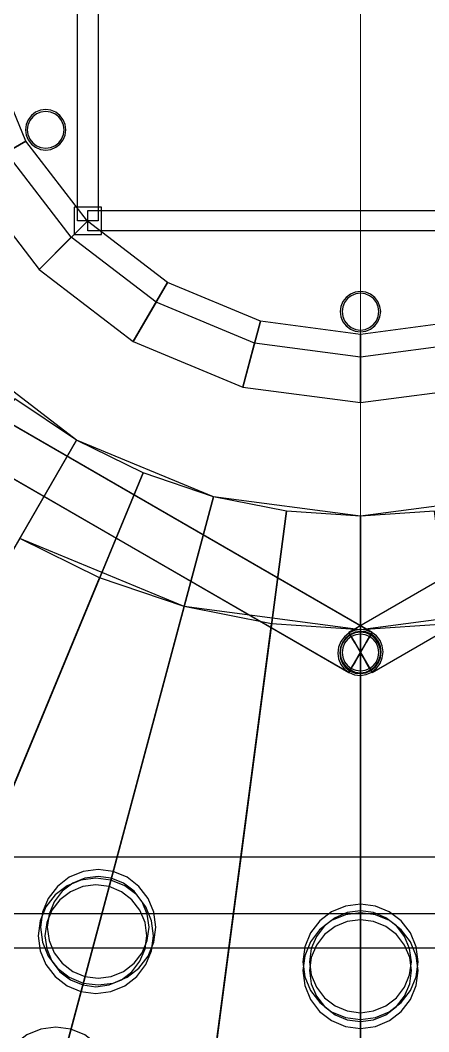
# Model space of a CAD drawing. Header units: millimetres. Extents: x -52000 to 54854, y -52000 to 53750.
# Drawn here: x -2995 to 601, y -9538 to -635 of the extents above; entities that cross this region are included whole.
import ezdxf

# ---------------------------------------------------------------- set-up
doc = ezdxf.new("R2010")
doc.units = ezdxf.units.MM
for name, color, linetype, lineweight in [('D-BMK-AXIS', 7, 'Continuous', 13), ('D-STR-BASE', 7, 'Continuous', 25), ('D-STR-CORE', 7, 'Continuous', 25), ('D-STR-DECK', 7, 'Continuous', 25), ('D-STR-STRC', 7, 'Continuous', 25)]:
    doc.layers.add(name, color=color, linetype=linetype, lineweight=lineweight)

msp = doc.modelspace()

# ---------------------------------------------------------------- linework, layer by layer
at = {"layer": 'D-BMK-AXIS'}
msp.add_line((0, -24500), (0, 48000), dxfattribs=at)
at = {"layer": 'D-STR-BASE'}
for points in [[(-10500, -19000), (10500, -19000), (10500, -8000), (-10500, -8000)], [(-10000, -18500), (10000, -18500), (10000, -8500), (-10000, -8500)], [(-10000, -8800), (10000, -8800), (10000, -8500), (-10000, -8500)]]:
    msp.add_lwpolyline(points, close=True, dxfattribs=at)
at = {"layer": 'D-STR-CORE'}
for points in [[(-2310, 2400), (-2310, -2400), (-2490, -2400), (-2490, 2400)], [(-2310, 2400), (-2310, -2400), (-2490, -2400), (-2490, 2400)], [(-2310, 2400), (-2310, -2400), (-2490, -2400), (-2490, 2400)], [(-2310, 2400), (-2310, -2400), (-2490, -2400), (-2490, 2400)], [(-3284.1, -880), (-3863.7, -1035.3), (-3464.1, -2000), (-2944.5, -1700)], [(-2944.5, -1700), (-3464.1, -2000), (-2828.4, -2828.4), (-2404.2, -2404.2)], [(-3117.7, -1800), (-3464.1, -2000), (-2828.4, -2828.4), (-2545.6, -2545.6)], [(-2520, -2520), (-2280, -2520), (-2280, -2280), (-2520, -2280)], [(-2400, -2310), (2400, -2310), (2400, -2490), (-2400, -2490)], [(-2400, -2310), (2400, -2310), (2400, -2490), (-2400, -2490)], [(-2400, -2310), (2400, -2310), (2400, -2490), (-2400, -2490)], [(-2400, -2310), (2400, -2310), (2400, -2490), (-2400, -2490)], [(-2404.2, -2404.2), (-2828.4, -2828.4), (-2000, -3464.1), (-1700, -2944.5)], [(-2545.6, -2545.6), (-2828.4, -2828.4), (-2000, -3464.1), (-1800, -3117.7)], [(-1700, -2944.5), (-2000, -3464.1), (-1035.3, -3863.7), (-880, -3284.1)], [(-1800, -3117.7), (-2000, -3464.1), (-1035.3, -3863.7), (-931.7, -3477.3)], [(-880, -3284.1), (-1035.3, -3863.7), (0, -4000), (0, -3400)], [(0, -3400), (0, -4000), (1035.3, -3863.7), (880, -3284.1)], [(-931.7, -3477.3), (-1035.3, -3863.7), (0, -4000), (0, -3600)], [(0, -3600), (0, -4000), (1035.3, -3863.7), (931.7, -3477.3)]]:
    msp.add_lwpolyline(points, close=True, dxfattribs=at)
at = {"layer": 'D-STR-DECK'}
for points in [[(-3535.5, -3535.5), (-8485.3, -8485.3), (-6000, -10392.3), (-2500, -4330.1)], [(-3043.8, -3966.8), (-11444.7, -14915), (-9400, -16281.3), (-2500, -4330.1)], [(-3043.8, -3966.8), (-10470.7, -13645.7), (-8600, -14895.6), (-2500, -4330.1)], [(-3043.8, -3966.8), (-9496.7, -12376.3), (-7800, -13510), (-2500, -4330.1)], [(-2500, -4330.1), (-9400, -16281.3), (-7194.4, -17368.9), (-1913.4, -4619.4)], [(-2500, -4330.1), (-8600, -14895.6), (-6582.2, -15890.7), (-1913.4, -4619.4)], [(-2500, -4330.1), (-7800, -13510), (-5969.9, -14412.5), (-1913.4, -4619.4)], [(-2500, -4330.1), (-6000, -10392.3), (-3105.8, -11591.1), (-1294.1, -4829.6)], [(-1913.4, -4619.4), (-7194.4, -17368.9), (-4865.8, -18159.4), (-1294.1, -4829.6)], [(-1913.4, -4619.4), (-6582.2, -15890.7), (-4451.7, -16613.9), (-1294.1, -4829.6)], [(-1913.4, -4619.4), (-5969.9, -14412.5), (-4037.6, -15068.4), (-1294.1, -4829.6)], [(-1294.1, -4829.6), (-4865.8, -18159.4), (-2453.9, -18639.2), (-652.6, -4957.2)], [(-1294.1, -4829.6), (-4451.7, -16613.9), (-2245.1, -17052.9), (-652.6, -4957.2)], [(-1294.1, -4829.6), (-4037.6, -15068.4), (-2036.2, -15466.5), (-652.6, -4957.2)], [(-1294.1, -4829.6), (-3105.8, -11591.1), (0, -12000), (0, -5000)], [(0, -5000), (0, -12000), (3105.8, -11591.1), (1294.1, -4829.6)], [(-652.6, -4957.2), (-2453.9, -18639.2), (0, -18800), (0, -5000)], [(-652.6, -4957.2), (-2245.1, -17052.9), (0, -17200), (0, -5000)], [(-652.6, -4957.2), (-2036.2, -15466.5), (0, -15600), (0, -5000)], [(0, -5000), (0, -15600), (2036.2, -15466.5), (652.6, -4957.2)], [(0, -5000), (0, -17200), (2245.1, -17052.9), (652.6, -4957.2)], [(0, -5000), (0, -18800), (2453.9, -18639.2), (652.6, -4957.2)], [(-3000, -5196.2), (-14450, -25028.1), (-11059.6, -26700.1), (-2296.1, -5543.3)], [(-3000, -5196.2), (-11750, -20351.6), (-8993.1, -21711.2), (-2296.1, -5543.3)], [(-3000, -5196.2), (-10889.2, -18860.6), (-8334.2, -20120.6), (-2296.1, -5543.3)], [(-3000, -5196.2), (-10028.4, -17369.6), (-7675.4, -18530), (-2296.1, -5543.3)], [(-3000, -5196.2), (-8000, -13856.4), (-4141.1, -15454.8), (-1552.9, -5795.6)], [(-2296.1, -5543.3), (-11059.6, -26700.1), (-7479.9, -27915.3), (-1552.9, -5795.6)], [(-2296.1, -5543.3), (-8993.1, -21711.2), (-6082.2, -22699.3), (-1552.9, -5795.6)], [(-2296.1, -5543.3), (-8334.2, -20120.6), (-5636.7, -21036.3), (-1552.9, -5795.6)], [(-2296.1, -5543.3), (-7675.4, -18530), (-5191.1, -19373.3), (-1552.9, -5795.6)], [(-1552.9, -5795.6), (-7479.9, -27915.3), (-3772.2, -28652.8), (-783.2, -5948.7)], [(-1552.9, -5795.6), (-6082.2, -22699.3), (-3067.4, -23299), (-783.2, -5948.7)], [(-1552.9, -5795.6), (-5636.7, -21036.3), (-2842.6, -21592), (-783.2, -5948.7)], [(-1552.9, -5795.6), (-5191.1, -19373.3), (-2617.9, -19885.1), (-783.2, -5948.7)], [(-1552.9, -5795.6), (-4141.1, -15454.8), (0, -16000), (0, -6000)], [(0, -6000), (0, -16000), (4141.1, -15454.8), (1552.9, -5795.6)], [(-783.2, -5948.7), (-3772.2, -28652.8), (0, -28900), (0, -6000)], [(-783.2, -5948.7), (-3067.4, -23299), (0, -23500), (0, -6000)], [(-783.2, -5948.7), (-2842.6, -21592), (0, -21778.4), (0, -6000)], [(-783.2, -5948.7), (-2617.9, -19885.1), (0, -20056.7), (0, -6000)], [(0, -6000), (0, -20056.7), (2617.9, -19885.1), (783.2, -5948.7)], [(0, -6000), (0, -21778.4), (2842.6, -21592), (783.2, -5948.7)], [(0, -6000), (0, -23500), (3067.4, -23299), (783.2, -5948.7)], [(0, -6000), (0, -28900), (3772.2, -28652.8), (783.2, -5948.7)]]:
    msp.add_lwpolyline(points, close=True, dxfattribs=at)
at = {"layer": 'D-STR-STRC'}
for points in [[(-2593.5, -1600), (-2599.5, -1554), (-2617.3, -1511.1), (-2645.6, -1474.3), (-2682.4, -1446), (-2725.3, -1428.3), (-2771.3, -1422.2), (-2817.3, -1428.3), (-2860.2, -1446), (-2897, -1474.3), (-2925.3, -1511.1), (-2943, -1554), (-2949.1, -1600), (-2943, -1646), (-2925.3, -1688.9), (-2897, -1725.7), (-2860.2, -1754), (-2817.3, -1771.7), (-2771.3, -1777.8), (-2725.3, -1771.7), (-2682.4, -1754), (-2645.6, -1725.7), (-2617.3, -1688.9), (-2599.5, -1646)], [(-2609.5, -1600), (-2615, -1558.1), (-2631.2, -1519.1), (-2656.9, -1485.6), (-2690.4, -1459.9), (-2729.4, -1443.7), (-2771.3, -1438.2), (-2813.2, -1443.7), (-2852.2, -1459.9), (-2885.7, -1485.6), (-2911.4, -1519.1), (-2927.6, -1558.1), (-2933.1, -1600), (-2927.6, -1641.9), (-2911.4, -1680.9), (-2885.7, -1714.4), (-2852.2, -1740.1), (-2813.2, -1756.3), (-2771.3, -1761.8), (-2729.4, -1756.3), (-2690.4, -1740.1), (-2656.9, -1714.4), (-2631.2, -1680.9), (-2615, -1641.9)], [(-5471, -3276), (-101.6, -6376), (101.6, -6024), (-5267.8, -2924)], [(-5471, -3276), (-101.6, -6376), (101.6, -6024), (-5267.8, -2924)], [(-101.6, -6024), (101.6, -6376), (5471, -3276), (5267.8, -2924)], [(-101.6, -6024), (101.6, -6376), (5471, -3276), (5267.8, -2924)], [(177.8, -3200), (171.7, -3154), (154, -3111.1), (125.7, -3074.3), (88.9, -3046), (46, -3028.3), (0, -3022.2), (-46, -3028.3), (-88.9, -3046), (-125.7, -3074.3), (-154, -3111.1), (-171.7, -3154), (-177.8, -3200), (-171.7, -3246), (-154, -3288.9), (-125.7, -3325.7), (-88.9, -3354), (-46, -3371.7), (0, -3377.8), (46, -3371.7), (88.9, -3354), (125.7, -3325.7), (154, -3288.9), (171.7, -3246)], [(161.8, -3200), (156.3, -3158.1), (140.1, -3119.1), (114.4, -3085.6), (80.9, -3059.9), (41.9, -3043.7), (0, -3038.2), (-41.9, -3043.7), (-80.9, -3059.9), (-114.4, -3085.6), (-140.1, -3119.1), (-156.3, -3158.1), (-161.8, -3200), (-156.3, -3241.9), (-140.1, -3280.9), (-114.4, -3314.4), (-80.9, -3340.1), (-41.9, -3356.3), (0, -3361.8), (41.9, -3356.3), (80.9, -3340.1), (114.4, -3314.4), (140.1, -3280.9), (156.3, -3241.9)], [(0, -5998.3), (-51.4, -6006.6), (-99.4, -6028), (-140.5, -6061.1), (-172.1, -6103.7), (-192, -6152.8), (-198.7, -6205.2), (-192, -6257.2), (-172.1, -6305.3), (-140.5, -6346.3), (-99.4, -6377.2), (-51.4, -6396.1), (0, -6401.7), (51.4, -6393.4), (99.4, -6372), (140.5, -6338.9), (172.1, -6296.3), (192, -6247.2), (198.7, -6194.8), (192, -6142.8), (172.1, -6094.7), (140.5, -6053.7), (99.4, -6022.8), (51.4, -6003.9)], [(0, -5998.3), (-51.4, -6006.6), (-99.4, -6028), (-140.5, -6061.1), (-172.1, -6103.7), (-192, -6152.8), (-198.7, -6205.2), (-192, -6257.2), (-172.1, -6305.3), (-140.5, -6346.3), (-99.4, -6377.2), (-51.4, -6396.1), (0, -6401.7), (51.4, -6393.4), (99.4, -6372), (140.5, -6338.9), (172.1, -6296.3), (192, -6247.2), (198.7, -6194.8), (192, -6142.8), (172.1, -6094.7), (140.5, -6053.7), (99.4, -6022.8), (51.4, -6003.9)], [(0, -6014.2), (-47.4, -6021.8), (-91.5, -6041.5), (-129.5, -6072), (-158.6, -6111.3), (-176.8, -6156.6), (-183.1, -6204.8), (-176.8, -6252.7), (-158.6, -6297), (-129.5, -6334.8), (-91.5, -6363.3), (-47.4, -6380.7), (0, -6385.8), (47.4, -6378.2), (91.5, -6358.5), (129.5, -6328), (158.6, -6288.7), (176.8, -6243.4), (183.1, -6195.2), (176.8, -6147.3), (158.6, -6103), (129.5, -6065.2), (91.5, -6036.7), (47.4, -6019.3)], [(0, -6014.2), (-47.4, -6021.8), (-91.5, -6041.5), (-129.5, -6072), (-158.6, -6111.3), (-176.8, -6156.6), (-183.1, -6204.8), (-176.8, -6252.7), (-158.6, -6297), (-129.5, -6334.8), (-91.5, -6363.3), (-47.4, -6380.7), (0, -6385.8), (47.4, -6378.2), (91.5, -6358.5), (129.5, -6328), (158.6, -6288.7), (176.8, -6243.4), (183.1, -6195.2), (176.8, -6147.3), (158.6, -6103), (129.5, -6065.2), (91.5, -6036.7), (47.4, -6019.3)], [(177.8, -6200), (171.7, -6154), (154, -6111.1), (125.7, -6074.3), (88.9, -6046), (46, -6028.3), (0, -6022.2), (-46, -6028.3), (-88.9, -6046), (-125.7, -6074.3), (-154, -6111.1), (-171.7, -6154), (-177.8, -6200), (-171.7, -6246), (-154, -6288.9), (-125.7, -6325.7), (-88.9, -6354), (-46, -6371.7), (0, -6377.8), (46, -6371.7), (88.9, -6354), (125.7, -6325.7), (154, -6288.9), (171.7, -6246)], [(161.8, -6200), (156.3, -6158.1), (140.1, -6119.1), (114.4, -6085.6), (80.9, -6059.9), (41.9, -6043.7), (0, -6038.2), (-41.9, -6043.7), (-80.9, -6059.9), (-114.4, -6085.6), (-140.1, -6119.1), (-156.3, -6158.1), (-161.8, -6200), (-156.3, -6241.9), (-140.1, -6280.9), (-114.4, -6314.4), (-80.9, -6340.1), (-41.9, -6356.3), (0, -6361.8), (41.9, -6356.3), (80.9, -6340.1), (114.4, -6314.4), (140.1, -6280.9), (156.3, -6241.9)], [(-101.6, -6376), (-98.1, -6370), (-88, -6352.4), (-71.8, -6324.4), (-50.8, -6288), (-26.3, -6245.5), (0, -6200), (26.3, -6154.5), (50.8, -6112), (71.8, -6075.6), (88, -6047.6), (98.1, -6030), (101.6, -6024), (98.1, -6030), (88, -6047.6), (71.8, -6075.6), (50.8, -6112), (26.3, -6154.5), (0, -6200), (-26.3, -6245.5), (-50.8, -6288), (-71.8, -6324.4), (-88, -6352.4), (-98.1, -6370)], [(101.6, -6376), (98.1, -6370), (88, -6352.4), (71.8, -6324.4), (50.8, -6288), (26.3, -6245.5), (0, -6200), (-26.3, -6154.5), (-50.8, -6112), (-71.8, -6075.6), (-88, -6047.6), (-98.1, -6030), (-101.6, -6024), (-98.1, -6030), (-88, -6047.6), (-71.8, -6075.6), (-50.8, -6112), (-26.3, -6154.5), (0, -6200), (26.3, -6245.5), (50.8, -6288), (71.8, -6324.4), (88, -6352.4), (98.1, -6370)], [(-101.6, -6376), (-98.1, -6370), (-88, -6352.4), (-71.8, -6324.4), (-50.8, -6288), (-26.3, -6245.5), (0, -6200), (26.3, -6154.5), (50.8, -6112), (71.8, -6075.6), (88, -6047.6), (98.1, -6030), (101.6, -6024), (98.1, -6030), (88, -6047.6), (71.8, -6075.6), (50.8, -6112), (26.3, -6154.5), (0, -6200), (-26.3, -6245.5), (-50.8, -6288), (-71.8, -6324.4), (-88, -6352.4), (-98.1, -6370)], [(101.6, -6376), (98.1, -6370), (88, -6352.4), (71.8, -6324.4), (50.8, -6288), (26.3, -6245.5), (0, -6200), (-26.3, -6154.5), (-50.8, -6112), (-71.8, -6075.6), (-88, -6047.6), (-98.1, -6030), (-101.6, -6024), (-98.1, -6030), (-88, -6047.6), (-71.8, -6075.6), (-50.8, -6112), (-26.3, -6154.5), (0, -6200), (26.3, -6245.5), (50.8, -6288), (71.8, -6324.4), (88, -6352.4), (98.1, -6370)], [(-93.6, -6362.1), (-90.4, -6356.6), (-81.1, -6340.4), (-66.2, -6314.6), (-46.8, -6281.1), (-24.2, -6242), (0, -6200), (24.2, -6158), (46.8, -6118.9), (66.2, -6085.4), (81.1, -6059.6), (90.4, -6043.4), (93.6, -6037.9), (90.4, -6043.4), (81.1, -6059.6), (66.2, -6085.4), (46.8, -6118.9), (24.2, -6158), (0, -6200), (-24.2, -6242), (-46.8, -6281.1), (-66.2, -6314.6), (-81.1, -6340.4), (-90.4, -6356.6)], [(93.6, -6362.1), (90.4, -6356.6), (81.1, -6340.4), (66.2, -6314.6), (46.8, -6281.1), (24.2, -6242), (0, -6200), (-24.2, -6158), (-46.8, -6118.9), (-66.2, -6085.4), (-81.1, -6059.6), (-90.4, -6043.4), (-93.6, -6037.9), (-90.4, -6043.4), (-81.1, -6059.6), (-66.2, -6085.4), (-46.8, -6118.9), (-24.2, -6158), (0, -6200), (24.2, -6242), (46.8, -6281.1), (66.2, -6314.6), (81.1, -6340.4), (90.4, -6356.6)], [(-93.6, -6362.1), (-90.4, -6356.6), (-81.1, -6340.4), (-66.2, -6314.6), (-46.8, -6281.1), (-24.2, -6242), (0, -6200), (24.2, -6158), (46.8, -6118.9), (66.2, -6085.4), (81.1, -6059.6), (90.4, -6043.4), (93.6, -6037.9), (90.4, -6043.4), (81.1, -6059.6), (66.2, -6085.4), (46.8, -6118.9), (24.2, -6158), (0, -6200), (-24.2, -6242), (-46.8, -6281.1), (-66.2, -6314.6), (-81.1, -6340.4), (-90.4, -6356.6)], [(93.6, -6362.1), (90.4, -6356.6), (81.1, -6340.4), (66.2, -6314.6), (46.8, -6281.1), (24.2, -6242), (0, -6200), (-24.2, -6158), (-46.8, -6118.9), (-66.2, -6085.4), (-81.1, -6059.6), (-90.4, -6043.4), (-93.6, -6037.9), (-90.4, -6043.4), (-81.1, -6059.6), (-66.2, -6085.4), (-46.8, -6118.9), (-24.2, -6158), (0, -6200), (24.2, -6242), (46.8, -6281.1), (66.2, -6314.6), (81.1, -6340.4), (90.4, -6356.6)], [(-1821.2, -8693.3), (-1838.5, -8561.8), (-1889.3, -8439.2), (-1970, -8334), (-2075.3, -8253.2), (-2197.8, -8202.5), (-2329.4, -8185.1), (-2460.9, -8202.5), (-2583.5, -8253.2), (-2688.7, -8334), (-2769.5, -8439.2), (-2820.2, -8561.8), (-2837.6, -8693.3), (-2820.2, -8824.9), (-2769.5, -8947.4), (-2688.7, -9052.7), (-2583.5, -9133.4), (-2460.9, -9184.2), (-2329.4, -9201.5), (-2197.8, -9184.2), (-2075.3, -9133.4), (-1970, -9052.7), (-1889.3, -8947.4), (-1838.5, -8824.9)], [(-1821.2, -8693.3), (-1838.5, -8561.8), (-1889.3, -8439.2), (-1970, -8334), (-2075.3, -8253.2), (-2197.8, -8202.5), (-2329.4, -8185.1), (-2460.9, -8202.5), (-2583.5, -8253.2), (-2688.7, -8334), (-2769.5, -8439.2), (-2820.2, -8561.8), (-2837.6, -8693.3), (-2820.2, -8824.9), (-2769.5, -8947.4), (-2688.7, -9052.7), (-2583.5, -9133.4), (-2460.9, -9184.2), (-2329.4, -9201.5), (-2197.8, -9184.2), (-2075.3, -9133.4), (-1970, -9052.7), (-1889.3, -8947.4), (-1838.5, -8824.9)], [(-1801.2, -8618.2), (-1818.6, -8486.7), (-1869.3, -8364.2), (-1950, -8259), (-2055.2, -8178.3), (-2177.8, -8127.5), (-2309.2, -8110.2), (-2440.7, -8127.5), (-2563.2, -8178.3), (-2668.5, -8259), (-2749.2, -8364.2), (-2799.9, -8486.7), (-2817.2, -8618.2), (-2799.9, -8749.7), (-2749.2, -8872.2), (-2668.5, -8977.4), (-2563.2, -9058.1), (-2440.7, -9108.9), (-2309.2, -9126.2), (-2177.8, -9108.9), (-2055.2, -9058.1), (-1950, -8977.4), (-1869.3, -8872.2), (-1818.6, -8749.7)], [(-1861.2, -8618.2), (-1876.5, -8502.3), (-1921.3, -8394.2), (-1992.5, -8301.4), (-2085.2, -8230.2), (-2193.3, -8185.5), (-2309.2, -8170.2), (-2425.2, -8185.5), (-2533.2, -8230.2), (-2626, -8301.4), (-2697.2, -8394.2), (-2742, -8502.3), (-2757.2, -8618.2), (-2742, -8734.2), (-2697.2, -8842.2), (-2626, -8935), (-2533.2, -9006.2), (-2425.2, -9050.9), (-2309.2, -9066.2), (-2193.3, -9050.9), (-2085.2, -9006.2), (-1992.5, -8935), (-1921.3, -8842.2), (-1876.5, -8734.2)], [(-1881, -8693.3), (-1896.3, -8577.3), (-1941.1, -8469.2), (-2012.3, -8376.3), (-2105.2, -8305.1), (-2213.3, -8260.3), (-2329.4, -8245), (-2445.4, -8260.3), (-2553.5, -8305.1), (-2646.4, -8376.3), (-2717.6, -8469.2), (-2762.4, -8577.3), (-2777.7, -8693.3), (-2762.4, -8809.4), (-2717.6, -8917.5), (-2646.4, -9010.4), (-2553.5, -9081.6), (-2445.4, -9126.4), (-2329.4, -9141.7), (-2213.3, -9126.4), (-2105.2, -9081.6), (-2012.3, -9010.4), (-1941.1, -8917.5), (-1896.3, -8809.4)], [(-1881, -8693.3), (-1896.3, -8577.3), (-1941.1, -8469.2), (-2012.3, -8376.3), (-2105.2, -8305.1), (-2213.3, -8260.3), (-2329.4, -8245), (-2445.4, -8260.3), (-2553.5, -8305.1), (-2646.4, -8376.3), (-2717.6, -8469.2), (-2762.4, -8577.3), (-2777.7, -8693.3), (-2762.4, -8809.4), (-2717.6, -8917.5), (-2646.4, -9010.4), (-2553.5, -9081.6), (-2445.4, -9126.4), (-2329.4, -9141.7), (-2213.3, -9126.4), (-2105.2, -9081.6), (-2012.3, -9010.4), (-1941.1, -8917.5), (-1896.3, -8809.4)], [(508, -8922.2), (490.7, -8790.7), (439.9, -8668.2), (359.2, -8563), (254, -8482.3), (131.5, -8431.5), (0, -8414.2), (-131.5, -8431.5), (-254, -8482.3), (-359.2, -8563), (-439.9, -8668.2), (-490.7, -8790.7), (-508, -8922.2), (-490.7, -9053.7), (-439.9, -9176.2), (-359.2, -9281.4), (-254, -9362.2), (-131.5, -9412.9), (0, -9430.2), (131.5, -9412.9), (254, -9362.2), (359.2, -9281.4), (439.9, -9176.2), (490.7, -9053.7)], [(508.2, -9000), (490.9, -8868.5), (440.1, -8745.9), (359.3, -8640.7), (254.1, -8559.9), (131.5, -8509.1), (0, -8491.8), (-131.5, -8509.1), (-254.1, -8559.9), (-359.3, -8640.7), (-440.1, -8745.9), (-490.9, -8868.5), (-508.2, -9000), (-490.9, -9131.5), (-440.1, -9254.1), (-359.3, -9359.3), (-254.1, -9440.1), (-131.5, -9490.9), (0, -9508.2), (131.5, -9490.9), (254.1, -9440.1), (359.3, -9359.3), (440.1, -9254.1), (490.9, -9131.5)], [(508.2, -9000), (490.9, -8868.5), (440.1, -8745.9), (359.3, -8640.7), (254.1, -8559.9), (131.5, -8509.1), (0, -8491.8), (-131.5, -8509.1), (-254.1, -8559.9), (-359.3, -8640.7), (-440.1, -8745.9), (-490.9, -8868.5), (-508.2, -9000), (-490.9, -9131.5), (-440.1, -9254.1), (-359.3, -9359.3), (-254.1, -9440.1), (-131.5, -9490.9), (0, -9508.2), (131.5, -9490.9), (254.1, -9440.1), (359.3, -9359.3), (440.1, -9254.1), (490.9, -9131.5)], [(448, -8922.2), (432.7, -8806.3), (388, -8698.2), (316.8, -8605.4), (224, -8534.2), (116, -8489.5), (0, -8474.2), (-116, -8489.5), (-224, -8534.2), (-316.8, -8605.4), (-388, -8698.2), (-432.7, -8806.3), (-448, -8922.2), (-432.7, -9038.2), (-388, -9146.2), (-316.8, -9239), (-224, -9310.2), (-116, -9355), (0, -9370.2), (116, -9355), (224, -9310.2), (316.8, -9239), (388, -9146.2), (432.7, -9038.2)], [(448.3, -9000), (433.1, -8884), (388.3, -8775.8), (317, -8683), (224.2, -8611.7), (116, -8566.9), (0, -8551.7), (-116, -8566.9), (-224.2, -8611.7), (-317, -8683), (-388.3, -8775.8), (-433.1, -8884), (-448.3, -9000), (-433.1, -9116), (-388.3, -9224.2), (-317, -9317), (-224.2, -9388.3), (-116, -9433.1), (0, -9448.3), (116, -9433.1), (224.2, -9388.3), (317, -9317), (388.3, -9224.2), (433.1, -9116)], [(448.3, -9000), (433.1, -8884), (388.3, -8775.8), (317, -8683), (224.2, -8611.7), (116, -8566.9), (0, -8551.7), (-116, -8566.9), (-224.2, -8611.7), (-317, -8683), (-388.3, -8775.8), (-433.1, -8884), (-448.3, -9000), (-433.1, -9116), (-388.3, -9224.2), (-317, -9317), (-224.2, -9388.3), (-116, -9433.1), (0, -9448.3), (116, -9433.1), (224.2, -9388.3), (317, -9317), (388.3, -9224.2), (433.1, -9116)], [(-2170.2, -10008.1), (-2187.6, -9875.7), (-2238.7, -9752.3), (-2320, -9646.4), (-2425.9, -9565.1), (-2549.3, -9514), (-2681.7, -9496.6), (-2814, -9514), (-2937.4, -9565.1), (-3043.3, -9646.4), (-3124.6, -9752.3), (-3175.7, -9875.7), (-3193.1, -10008.1), (-3175.7, -10140.4), (-3124.6, -10263.8), (-3043.3, -10369.7), (-2937.4, -10451), (-2814, -10502.1), (-2681.7, -10519.5), (-2549.3, -10502.1), (-2425.9, -10451), (-2320, -10369.7), (-2238.7, -10263.8), (-2187.6, -10140.4)], [(-2170.2, -10008.1), (-2187.6, -9875.7), (-2238.7, -9752.3), (-2320, -9646.4), (-2425.9, -9565.1), (-2549.3, -9514), (-2681.7, -9496.6), (-2814, -9514), (-2937.4, -9565.1), (-3043.3, -9646.4), (-3124.6, -9752.3), (-3175.7, -9875.7), (-3193.1, -10008.1), (-3175.7, -10140.4), (-3124.6, -10263.8), (-3043.3, -10369.7), (-2937.4, -10451), (-2814, -10502.1), (-2681.7, -10519.5), (-2549.3, -10502.1), (-2425.9, -10451), (-2320, -10369.7), (-2238.7, -10263.8), (-2187.6, -10140.4)]]:
    msp.add_lwpolyline(points, close=True, dxfattribs=at)
msp.add_lwpolyline([(-5468.7, -3277.2), (-99.4, -6377.2), (-51.4, -6396.1), (0, -6401.7), (51.4, -6393.4), (99.4, -6372), (140.5, -6338.9), (172.1, -6296.3), (192, -6247.2), (198.7, -6194.8), (192, -6142.8), (172.1, -6094.7), (140.5, -6053.7), (99.4, -6022.8), (-5270, -2922.8)], dxfattribs=at)
msp.add_lwpolyline([(-5468.7, -3277.2), (-99.4, -6377.2), (-51.4, -6396.1), (0, -6401.7), (51.4, -6393.4), (99.4, -6372), (140.5, -6338.9), (172.1, -6296.3), (192, -6247.2), (198.7, -6194.8), (192, -6142.8), (172.1, -6094.7), (140.5, -6053.7), (99.4, -6022.8), (-5270, -2922.8)], dxfattribs=at)

doc.saveas('drawing.dxf')
